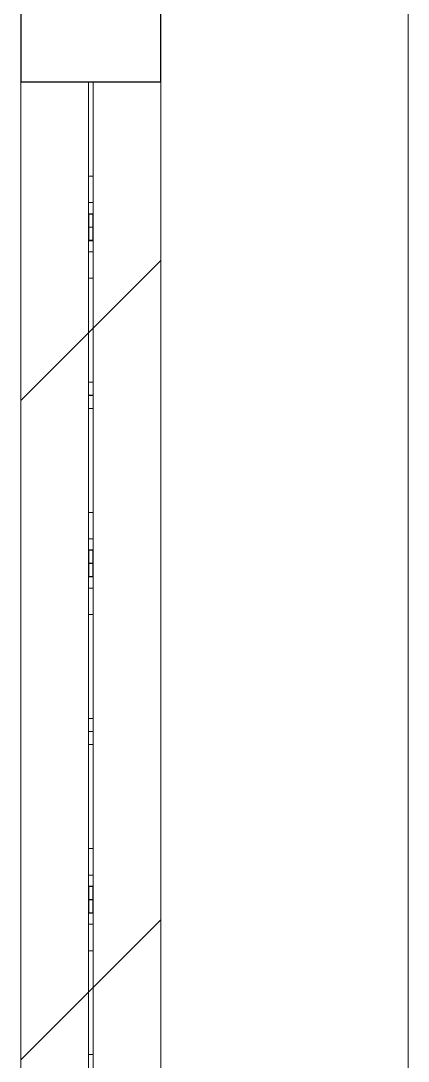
# Model space of a CAD drawing. Header units: millimetres. Extents: x -4948 to 42228, y -4856 to 69378.
# Drawn here: x -1136.3 to -970.3, y 20642 to 21088.3 of the extents above; entities that cross this region are included whole.
import ezdxf

# ---------------------------------------------------------------- set-up
doc = ezdxf.new("R2010")
doc.units = ezdxf.units.MM
doc.layers.add('A-FLOR', color=192, linetype='Continuous', lineweight=13)
doc.layers.add('A-GLAZ-CWMG', color=51, linetype='Continuous', lineweight=9)
pattern_1 = [(45, (0, 0), (-141.4214, 141.4214), [])]

# ---------------------------------------------------------------- blocks, each defined once
blk = doc.blocks.new('27ELB-RD-AR-0000-BIM_rvt-1-1 этаж отм_ _0_000 лотки')
at = {"layer": 'A-GLAZ-CWMG'}
h = blk.add_hatch(dxfattribs=at)
h.set_pattern_fill('FP_4', color=252, style=0, pattern_type=2)
h.set_pattern_definition(pattern_1)
h.paths.add_polyline_path([(-1136.26, 20953.53), (-1076.26, 20953.53), (-1076.26, 21045.99), (-1136.26, 21045.99), (-1136.26, 20988.45)], flags=0)
h = blk.add_hatch(dxfattribs=at)
h.set_pattern_fill('FP_3', color=252, style=0, pattern_type=2)
h.set_pattern_definition(pattern_1)
h.paths.add_polyline_path([(-1076.26, 20901.77), (-1076.26, 20953.53), (-1136.26, 20953.53), (-1136.26, 20901.77), (-1084.48, 20901.77)], flags=0)
h = blk.add_hatch(dxfattribs=at)
h.set_pattern_fill('FP_3', color=252, style=0, pattern_type=2)
h.set_pattern_definition(pattern_1)
h.paths.add_polyline_path([(-1076.26, 20665.09), (-1076.26, 20757.55), (-1136.26, 20757.55), (-1136.26, 20665.09), (-1084.48, 20665.09)], flags=0)
h = blk.add_hatch(dxfattribs=at)
h.set_pattern_fill('FP_4', color=252, style=0, pattern_type=2)
h.set_pattern_definition(pattern_1)
h.paths.add_polyline_path([(-1076.26, 20613.32), (-1076.26, 20665.09), (-1136.26, 20665.09), (-1136.26, 20613.32), (-1084.48, 20613.32)], flags=0)
at = {"layer": 'A-FLOR', "color": 252, "lineweight": 9}
blk.add_line((-970.26, 18605.6), (-970.26, 24778.6), dxfattribs=at)
at = {"layer": 'A-GLAZ-CWMG', "color": 252, "lineweight": 25}
for p, q in [((-1136.26, 21092.1), (-1136.26, 21062.1)), ((-1076.26, 21062.1), (-1076.26, 21092.1)), ((-1136.26, 21062.1), (-1076.26, 21062.1)), ((-1105.26, 21005.42), (-1107.26, 21005.42)), ((-1107.26, 21005.42), (-1107.26, 20999.76)), ((-1105.26, 20999.76), (-1105.26, 21005.42)), ((-1107.26, 20999.76), (-1107.26, 20994.1)), ((-1105.26, 20994.1), (-1105.26, 20999.76)), ((-1107.26, 20994.1), (-1105.26, 20994.1)), ((-1105.26, 20861.2), (-1107.26, 20861.2)), ((-1107.26, 20861.2), (-1107.26, 20855.54)), ((-1105.26, 20855.54), (-1105.26, 20861.2)), ((-1107.26, 20855.54), (-1107.26, 20849.88)), ((-1105.26, 20849.88), (-1105.26, 20855.54)), ((-1107.26, 20849.88), (-1105.26, 20849.88)), ((-1105.26, 20716.97), (-1107.26, 20716.97)), ((-1107.26, 20716.97), (-1107.26, 20711.32)), ((-1105.26, 20711.32), (-1105.26, 20716.97)), ((-1107.26, 20711.32), (-1107.26, 20705.66)), ((-1105.26, 20705.66), (-1105.26, 20711.32)), ((-1107.26, 20705.66), (-1105.26, 20705.66))]:
    blk.add_line(p, q, dxfattribs=at)
at = {"layer": 'A-GLAZ-CWMG', "color": 252}
for p, q in [((-1136.26, 21045.99), (-1136.26, 21062.1)), ((-1107.26, 20999.76), (-1107.26, 21062.1)), ((-1107.26, 20999.76), (-1107.26, 21062.1)), ((-1107.26, 20999.76), (-1107.26, 21062.1)), ((-1107.26, 20999.76), (-1107.26, 21062.1)), ((-1107.26, 21005.42), (-1107.26, 21062.1)), ((-1107.26, 21002.59), (-1107.26, 21062.1)), ((-1107.26, 21002.59), (-1107.26, 21062.1)), ((-1107.26, 21002.59), (-1107.26, 21062.1)), ((-1107.26, 20999.76), (-1107.26, 21062.1)), ((-1107.26, 20999.76), (-1107.26, 21062.1)), ((-1107.26, 20999.76), (-1107.26, 21062.1)), ((-1107.26, 20999.76), (-1107.26, 21062.1)), ((-1107.26, 21002.59), (-1107.26, 21062.1)), ((-1107.26, 21002.59), (-1107.26, 21062.1)), ((-1107.26, 21002.59), (-1107.26, 21062.1)), ((-1107.26, 21002.59), (-1107.26, 21062.1)), ((-1105.26, 21062.1), (-1105.26, 20999.76)), ((-1105.26, 21062.1), (-1105.26, 20999.76)), ((-1105.26, 21062.1), (-1105.26, 20999.76)), ((-1105.26, 21062.1), (-1105.26, 20999.76)), ((-1105.26, 21062.1), (-1105.26, 21005.42)), ((-1105.26, 21062.1), (-1105.26, 21002.59)), ((-1105.26, 21062.1), (-1105.26, 21002.59)), ((-1105.26, 21062.1), (-1105.26, 21002.59)), ((-1105.26, 21062.1), (-1105.26, 20999.76)), ((-1105.26, 21062.1), (-1105.26, 20999.76)), ((-1105.26, 21062.1), (-1105.26, 20999.76)), ((-1105.26, 21062.1), (-1105.26, 20999.76)), ((-1105.26, 21062.1), (-1105.26, 21002.59)), ((-1105.26, 21062.1), (-1105.26, 21002.59)), ((-1105.26, 21062.1), (-1105.26, 21002.59)), ((-1105.26, 21062.1), (-1105.26, 21002.59)), ((-1076.26, 21045.99), (-1076.26, 21062.1)), ((-1136.26, 20953.53), (-1136.26, 21045.99)), ((-1076.26, 20953.53), (-1076.26, 21045.99)), ((-1107.26, 21002.59), (-1107.26, 21021.65)), ((-1105.26, 21021.65), (-1107.26, 21021.65)), ((-1105.26, 21021.65), (-1105.26, 21002.59)), ((-1107.26, 21010.33), (-1105.26, 21010.33)), ((-1107.26, 21005.42), (-1105.26, 21005.42)), ((-1107.26, 21005.42), (-1105.26, 21005.42)), ((-1107.26, 21005.42), (-1105.26, 21005.42)), ((-1107.26, 21005.42), (-1105.26, 21005.42)), ((-1107.26, 21005.42), (-1105.26, 21005.42)), ((-1107.26, 21005.42), (-1105.26, 21005.42)), ((-1107.26, 21005.42), (-1105.26, 21005.42)), ((-1107.26, 21005.42), (-1105.26, 21005.42)), ((-1107.26, 20930.48), (-1107.26, 21002.59)), ((-1107.26, 20930.48), (-1107.26, 21002.59)), ((-1107.26, 20930.48), (-1107.26, 21002.59)), ((-1107.26, 20930.48), (-1107.26, 21002.59)), ((-1107.26, 20930.48), (-1107.26, 21002.59)), ((-1107.26, 20930.48), (-1107.26, 21002.59)), ((-1107.26, 20930.48), (-1107.26, 21002.59)), ((-1107.26, 20930.48), (-1107.26, 21002.59)), ((-1105.26, 21002.59), (-1105.26, 20930.48)), ((-1105.26, 21002.59), (-1105.26, 20930.48)), ((-1105.26, 21002.59), (-1105.26, 20930.48)), ((-1105.26, 21002.59), (-1105.26, 20930.48)), ((-1105.26, 21002.59), (-1105.26, 20930.48)), ((-1105.26, 21002.59), (-1105.26, 20930.48)), ((-1105.26, 21002.59), (-1105.26, 20930.48)), ((-1105.26, 21002.59), (-1105.26, 20930.48)), ((-1105.26, 20999.84), (-1107.26, 20999.84)), ((-1107.26, 20999.84), (-1107.26, 20994.18)), ((-1105.26, 20999.84), (-1107.26, 20999.84)), ((-1107.26, 20999.84), (-1107.26, 20994.18)), ((-1105.26, 20999.84), (-1107.26, 20999.84)), ((-1107.26, 20999.84), (-1107.26, 20994.18)), ((-1105.26, 20999.84), (-1107.26, 20999.84)), ((-1107.26, 20999.84), (-1107.26, 20994.18)), ((-1105.26, 20999.84), (-1107.26, 20999.84)), ((-1107.26, 20999.84), (-1107.26, 20994.18)), ((-1105.26, 20999.84), (-1107.26, 20999.84)), ((-1107.26, 20999.84), (-1107.26, 20994.18)), ((-1105.26, 20999.84), (-1107.26, 20999.84)), ((-1107.26, 20999.84), (-1107.26, 20994.18)), ((-1105.26, 20999.84), (-1107.26, 20999.84)), ((-1107.26, 20999.84), (-1107.26, 20994.18)), ((-1105.26, 20999.76), (-1107.26, 20999.76)), ((-1105.26, 20999.76), (-1107.26, 20999.76)), ((-1105.26, 20999.76), (-1107.26, 20999.76)), ((-1105.26, 20999.76), (-1107.26, 20999.76)), ((-1105.26, 20999.76), (-1107.26, 20999.76)), ((-1105.26, 20999.76), (-1107.26, 20999.76)), ((-1105.26, 20999.76), (-1107.26, 20999.76)), ((-1105.26, 20999.76), (-1107.26, 20999.76)), ((-1105.26, 20999.76), (-1107.26, 20999.76)), ((-1107.26, 20999.76), (-1107.26, 20994.1)), ((-1105.26, 20994.18), (-1105.26, 20999.84)), ((-1105.26, 20994.18), (-1105.26, 20999.84)), ((-1105.26, 20994.18), (-1105.26, 20999.84)), ((-1105.26, 20994.18), (-1105.26, 20999.84)), ((-1105.26, 20994.18), (-1105.26, 20999.84)), ((-1105.26, 20994.18), (-1105.26, 20999.84)), ((-1105.26, 20994.18), (-1105.26, 20999.84)), ((-1105.26, 20994.18), (-1105.26, 20999.84)), ((-1105.26, 20994.1), (-1105.26, 20999.76)), ((-1107.26, 20994.18), (-1105.26, 20994.18)), ((-1107.26, 20927.65), (-1107.26, 20994.18)), ((-1107.26, 20994.18), (-1105.26, 20994.18)), ((-1107.26, 20927.65), (-1107.26, 20994.18)), ((-1107.26, 20994.18), (-1105.26, 20994.18)), ((-1107.26, 20927.65), (-1107.26, 20994.18)), ((-1107.26, 20994.18), (-1105.26, 20994.18)), ((-1107.26, 20927.65), (-1107.26, 20994.18)), ((-1107.26, 20994.18), (-1105.26, 20994.18)), ((-1107.26, 20927.65), (-1107.26, 20994.18)), ((-1107.26, 20994.18), (-1105.26, 20994.18)), ((-1107.26, 20927.65), (-1107.26, 20994.18)), ((-1107.26, 20994.18), (-1105.26, 20994.18)), ((-1107.26, 20927.65), (-1107.26, 20994.18)), ((-1107.26, 20994.18), (-1105.26, 20994.18)), ((-1107.26, 20927.65), (-1107.26, 20994.18)), ((-1107.26, 20994.1), (-1105.26, 20994.1)), ((-1107.26, 20977.87), (-1107.26, 20994.1)), ((-1105.26, 20994.18), (-1105.26, 20927.65)), ((-1105.26, 20994.18), (-1105.26, 20927.65)), ((-1105.26, 20994.18), (-1105.26, 20927.65)), ((-1105.26, 20994.18), (-1105.26, 20927.65)), ((-1105.26, 20994.18), (-1105.26, 20927.65)), ((-1105.26, 20994.18), (-1105.26, 20927.65)), ((-1105.26, 20994.18), (-1105.26, 20927.65)), ((-1105.26, 20994.18), (-1105.26, 20927.65)), ((-1105.26, 20994.1), (-1105.26, 20977.87)), ((-1105.26, 20989.19), (-1107.26, 20989.19)), ((-1107.26, 20977.87), (-1105.26, 20977.87)), ((-1136.26, 20901.77), (-1136.26, 20953.53)), ((-1076.26, 20901.77), (-1076.26, 20953.53)), ((-1107.26, 20933.31), (-1105.26, 20933.31)), ((-1107.26, 20933.31), (-1105.26, 20933.31)), ((-1107.26, 20933.31), (-1105.26, 20933.31)), ((-1107.26, 20933.31), (-1105.26, 20933.31)), ((-1107.26, 20933.31), (-1105.26, 20933.31)), ((-1107.26, 20933.31), (-1105.26, 20933.31)), ((-1107.26, 20933.31), (-1105.26, 20933.31)), ((-1107.26, 20933.31), (-1105.26, 20933.31)), ((-1107.26, 20861.2), (-1107.26, 20930.48)), ((-1107.26, 20858.37), (-1107.26, 20930.48)), ((-1107.26, 20858.37), (-1107.26, 20930.48)), ((-1107.26, 20858.37), (-1107.26, 20930.48)), ((-1107.26, 20858.37), (-1107.26, 20930.48)), ((-1107.26, 20858.37), (-1107.26, 20930.48)), ((-1107.26, 20858.37), (-1107.26, 20930.48)), ((-1107.26, 20858.37), (-1107.26, 20930.48)), ((-1105.26, 20930.48), (-1105.26, 20861.2)), ((-1105.26, 20930.48), (-1105.26, 20858.37)), ((-1105.26, 20930.48), (-1105.26, 20858.37)), ((-1105.26, 20930.48), (-1105.26, 20858.37)), ((-1105.26, 20930.48), (-1105.26, 20858.37)), ((-1105.26, 20930.48), (-1105.26, 20858.37)), ((-1105.26, 20930.48), (-1105.26, 20858.37)), ((-1105.26, 20930.48), (-1105.26, 20858.37)), ((-1105.26, 20927.72), (-1107.26, 20927.72)), ((-1107.26, 20927.72), (-1107.26, 20922.07)), ((-1105.26, 20927.72), (-1107.26, 20927.72)), ((-1107.26, 20927.72), (-1107.26, 20922.07)), ((-1105.26, 20927.72), (-1107.26, 20927.72)), ((-1107.26, 20927.72), (-1107.26, 20922.07)), ((-1105.26, 20927.72), (-1107.26, 20927.72)), ((-1107.26, 20927.72), (-1107.26, 20922.07)), ((-1105.26, 20927.72), (-1107.26, 20927.72)), ((-1107.26, 20927.72), (-1107.26, 20922.07)), ((-1105.26, 20927.72), (-1107.26, 20927.72)), ((-1107.26, 20927.72), (-1107.26, 20922.07)), ((-1105.26, 20927.72), (-1107.26, 20927.72)), ((-1107.26, 20927.72), (-1107.26, 20922.07)), ((-1105.26, 20927.72), (-1107.26, 20927.72)), ((-1107.26, 20927.72), (-1107.26, 20922.07)), ((-1105.26, 20927.65), (-1107.26, 20927.65)), ((-1105.26, 20927.65), (-1107.26, 20927.65)), ((-1105.26, 20927.65), (-1107.26, 20927.65)), ((-1105.26, 20927.65), (-1107.26, 20927.65)), ((-1105.26, 20927.65), (-1107.26, 20927.65)), ((-1105.26, 20927.65), (-1107.26, 20927.65)), ((-1105.26, 20927.65), (-1107.26, 20927.65)), ((-1105.26, 20927.65), (-1107.26, 20927.65)), ((-1105.26, 20922.07), (-1105.26, 20927.72)), ((-1105.26, 20922.07), (-1105.26, 20927.72)), ((-1105.26, 20922.07), (-1105.26, 20927.72)), ((-1105.26, 20922.07), (-1105.26, 20927.72)), ((-1105.26, 20922.07), (-1105.26, 20927.72)), ((-1105.26, 20922.07), (-1105.26, 20927.72)), ((-1105.26, 20922.07), (-1105.26, 20927.72)), ((-1105.26, 20922.07), (-1105.26, 20927.72)), ((-1107.26, 20922.07), (-1105.26, 20922.07)), ((-1107.26, 20855.54), (-1107.26, 20922.07)), ((-1107.26, 20922.07), (-1105.26, 20922.07)), ((-1107.26, 20855.54), (-1107.26, 20922.07)), ((-1107.26, 20922.07), (-1105.26, 20922.07)), ((-1107.26, 20855.54), (-1107.26, 20922.07)), ((-1107.26, 20922.07), (-1105.26, 20922.07)), ((-1107.26, 20855.54), (-1107.26, 20922.07)), ((-1107.26, 20922.07), (-1105.26, 20922.07)), ((-1107.26, 20855.54), (-1107.26, 20922.07)), ((-1107.26, 20922.07), (-1105.26, 20922.07)), ((-1107.26, 20855.54), (-1107.26, 20922.07)), ((-1107.26, 20922.07), (-1105.26, 20922.07)), ((-1107.26, 20855.54), (-1107.26, 20922.07)), ((-1107.26, 20922.07), (-1105.26, 20922.07)), ((-1107.26, 20855.54), (-1107.26, 20922.07)), ((-1105.26, 20922.07), (-1105.26, 20855.54)), ((-1105.26, 20922.07), (-1105.26, 20855.54)), ((-1105.26, 20922.07), (-1105.26, 20855.54)), ((-1105.26, 20922.07), (-1105.26, 20855.54)), ((-1105.26, 20922.07), (-1105.26, 20855.54)), ((-1105.26, 20922.07), (-1105.26, 20855.54)), ((-1105.26, 20922.07), (-1105.26, 20855.54)), ((-1105.26, 20922.07), (-1105.26, 20855.54)), ((-1136.26, 20809.31), (-1136.26, 20901.77)), ((-1076.26, 20809.31), (-1076.26, 20901.77)), ((-1107.26, 20858.37), (-1107.26, 20877.42)), ((-1105.26, 20877.42), (-1107.26, 20877.42)), ((-1105.26, 20877.42), (-1105.26, 20858.37)), ((-1107.26, 20866.11), (-1105.26, 20866.11)), ((-1107.26, 20861.2), (-1105.26, 20861.2)), ((-1107.26, 20861.2), (-1105.26, 20861.2)), ((-1107.26, 20861.2), (-1105.26, 20861.2)), ((-1107.26, 20861.2), (-1105.26, 20861.2)), ((-1107.26, 20861.2), (-1105.26, 20861.2)), ((-1107.26, 20861.2), (-1105.26, 20861.2)), ((-1107.26, 20861.2), (-1105.26, 20861.2)), ((-1107.26, 20861.2), (-1105.26, 20861.2)), ((-1107.26, 20786.26), (-1107.26, 20858.37)), ((-1107.26, 20786.26), (-1107.26, 20858.37)), ((-1107.26, 20786.26), (-1107.26, 20858.37)), ((-1107.26, 20786.26), (-1107.26, 20858.37)), ((-1107.26, 20786.26), (-1107.26, 20858.37)), ((-1107.26, 20786.26), (-1107.26, 20858.37)), ((-1107.26, 20786.26), (-1107.26, 20858.37)), ((-1107.26, 20786.26), (-1107.26, 20858.37)), ((-1105.26, 20855.61), (-1107.26, 20855.61)), ((-1107.26, 20855.61), (-1107.26, 20849.96)), ((-1105.26, 20855.61), (-1107.26, 20855.61)), ((-1107.26, 20855.61), (-1107.26, 20849.96)), ((-1105.26, 20855.61), (-1107.26, 20855.61)), ((-1107.26, 20855.61), (-1107.26, 20849.96)), ((-1105.26, 20855.61), (-1107.26, 20855.61)), ((-1107.26, 20855.61), (-1107.26, 20849.96)), ((-1105.26, 20855.61), (-1107.26, 20855.61)), ((-1107.26, 20855.61), (-1107.26, 20849.96)), ((-1105.26, 20855.61), (-1107.26, 20855.61)), ((-1107.26, 20855.61), (-1107.26, 20849.96)), ((-1105.26, 20855.61), (-1107.26, 20855.61)), ((-1107.26, 20855.61), (-1107.26, 20849.96)), ((-1105.26, 20855.61), (-1107.26, 20855.61)), ((-1107.26, 20855.61), (-1107.26, 20849.96)), ((-1105.26, 20855.54), (-1107.26, 20855.54)), ((-1105.26, 20855.54), (-1107.26, 20855.54)), ((-1105.26, 20855.54), (-1107.26, 20855.54)), ((-1105.26, 20855.54), (-1107.26, 20855.54)), ((-1105.26, 20855.54), (-1107.26, 20855.54)), ((-1105.26, 20855.54), (-1107.26, 20855.54)), ((-1105.26, 20855.54), (-1107.26, 20855.54)), ((-1105.26, 20855.54), (-1107.26, 20855.54)), ((-1105.26, 20855.54), (-1107.26, 20855.54)), ((-1107.26, 20855.54), (-1107.26, 20849.88)), ((-1105.26, 20858.37), (-1105.26, 20786.26)), ((-1105.26, 20858.37), (-1105.26, 20786.26)), ((-1105.26, 20858.37), (-1105.26, 20786.26)), ((-1105.26, 20858.37), (-1105.26, 20786.26)), ((-1105.26, 20858.37), (-1105.26, 20786.26)), ((-1105.26, 20858.37), (-1105.26, 20786.26)), ((-1105.26, 20858.37), (-1105.26, 20786.26)), ((-1105.26, 20858.37), (-1105.26, 20786.26)), ((-1105.26, 20849.96), (-1105.26, 20855.61)), ((-1105.26, 20849.96), (-1105.26, 20855.61)), ((-1105.26, 20849.96), (-1105.26, 20855.61)), ((-1105.26, 20849.96), (-1105.26, 20855.61)), ((-1105.26, 20849.96), (-1105.26, 20855.61)), ((-1105.26, 20849.96), (-1105.26, 20855.61)), ((-1105.26, 20849.96), (-1105.26, 20855.61)), ((-1105.26, 20849.96), (-1105.26, 20855.61)), ((-1105.26, 20849.88), (-1105.26, 20855.54)), ((-1107.26, 20849.96), (-1105.26, 20849.96)), ((-1107.26, 20783.43), (-1107.26, 20849.96)), ((-1107.26, 20849.96), (-1105.26, 20849.96)), ((-1107.26, 20783.43), (-1107.26, 20849.96)), ((-1107.26, 20849.96), (-1105.26, 20849.96)), ((-1107.26, 20783.43), (-1107.26, 20849.96)), ((-1107.26, 20849.96), (-1105.26, 20849.96)), ((-1107.26, 20783.43), (-1107.26, 20849.96)), ((-1107.26, 20849.96), (-1105.26, 20849.96)), ((-1107.26, 20783.43), (-1107.26, 20849.96)), ((-1107.26, 20849.96), (-1105.26, 20849.96)), ((-1107.26, 20783.43), (-1107.26, 20849.96)), ((-1107.26, 20849.96), (-1105.26, 20849.96)), ((-1107.26, 20783.43), (-1107.26, 20849.96)), ((-1107.26, 20849.96), (-1105.26, 20849.96)), ((-1107.26, 20783.43), (-1107.26, 20849.96)), ((-1107.26, 20849.88), (-1105.26, 20849.88)), ((-1107.26, 20833.65), (-1107.26, 20849.88)), ((-1105.26, 20849.96), (-1105.26, 20783.43)), ((-1105.26, 20849.96), (-1105.26, 20783.43)), ((-1105.26, 20849.96), (-1105.26, 20783.43)), ((-1105.26, 20849.96), (-1105.26, 20783.43)), ((-1105.26, 20849.96), (-1105.26, 20783.43)), ((-1105.26, 20849.96), (-1105.26, 20783.43)), ((-1105.26, 20849.96), (-1105.26, 20783.43)), ((-1105.26, 20849.96), (-1105.26, 20783.43)), ((-1105.26, 20849.88), (-1105.26, 20833.65)), ((-1105.26, 20844.97), (-1107.26, 20844.97)), ((-1107.26, 20833.65), (-1105.26, 20833.65)), ((-1136.26, 20757.55), (-1136.26, 20809.31)), ((-1076.26, 20757.55), (-1076.26, 20809.31)), ((-1107.26, 20789.08), (-1105.26, 20789.08)), ((-1107.26, 20789.08), (-1105.26, 20789.08)), ((-1107.26, 20789.08), (-1105.26, 20789.08)), ((-1107.26, 20789.08), (-1105.26, 20789.08)), ((-1107.26, 20789.08), (-1105.26, 20789.08)), ((-1107.26, 20789.08), (-1105.26, 20789.08)), ((-1107.26, 20789.08), (-1105.26, 20789.08)), ((-1107.26, 20789.08), (-1105.26, 20789.08)), ((-1107.26, 20716.97), (-1107.26, 20786.26)), ((-1107.26, 20714.15), (-1107.26, 20786.26)), ((-1107.26, 20714.15), (-1107.26, 20786.26)), ((-1107.26, 20714.15), (-1107.26, 20786.26)), ((-1107.26, 20714.15), (-1107.26, 20786.26)), ((-1107.26, 20714.15), (-1107.26, 20786.26)), ((-1107.26, 20714.15), (-1107.26, 20786.26)), ((-1107.26, 20714.15), (-1107.26, 20786.26)), ((-1105.26, 20783.5), (-1107.26, 20783.5)), ((-1107.26, 20783.5), (-1107.26, 20777.85)), ((-1105.26, 20783.5), (-1107.26, 20783.5)), ((-1107.26, 20783.5), (-1107.26, 20777.85)), ((-1105.26, 20783.5), (-1107.26, 20783.5)), ((-1107.26, 20783.5), (-1107.26, 20777.85)), ((-1105.26, 20783.5), (-1107.26, 20783.5)), ((-1107.26, 20783.5), (-1107.26, 20777.85)), ((-1105.26, 20783.5), (-1107.26, 20783.5)), ((-1107.26, 20783.5), (-1107.26, 20777.85)), ((-1105.26, 20783.5), (-1107.26, 20783.5)), ((-1107.26, 20783.5), (-1107.26, 20777.85)), ((-1105.26, 20783.5), (-1107.26, 20783.5)), ((-1107.26, 20783.5), (-1107.26, 20777.85)), ((-1105.26, 20783.5), (-1107.26, 20783.5)), ((-1107.26, 20783.5), (-1107.26, 20777.85)), ((-1105.26, 20783.43), (-1107.26, 20783.43)), ((-1105.26, 20783.43), (-1107.26, 20783.43)), ((-1105.26, 20783.43), (-1107.26, 20783.43)), ((-1105.26, 20783.43), (-1107.26, 20783.43)), ((-1105.26, 20783.43), (-1107.26, 20783.43)), ((-1105.26, 20783.43), (-1107.26, 20783.43)), ((-1105.26, 20783.43), (-1107.26, 20783.43)), ((-1105.26, 20783.43), (-1107.26, 20783.43)), ((-1105.26, 20786.26), (-1105.26, 20716.97)), ((-1105.26, 20786.26), (-1105.26, 20714.15)), ((-1105.26, 20786.26), (-1105.26, 20714.15)), ((-1105.26, 20786.26), (-1105.26, 20714.15)), ((-1105.26, 20786.26), (-1105.26, 20714.15)), ((-1105.26, 20786.26), (-1105.26, 20714.15)), ((-1105.26, 20786.26), (-1105.26, 20714.15)), ((-1105.26, 20786.26), (-1105.26, 20714.15)), ((-1105.26, 20777.85), (-1105.26, 20783.5)), ((-1105.26, 20777.85), (-1105.26, 20783.5)), ((-1105.26, 20777.85), (-1105.26, 20783.5)), ((-1105.26, 20777.85), (-1105.26, 20783.5)), ((-1105.26, 20777.85), (-1105.26, 20783.5)), ((-1105.26, 20777.85), (-1105.26, 20783.5)), ((-1105.26, 20777.85), (-1105.26, 20783.5)), ((-1105.26, 20777.85), (-1105.26, 20783.5)), ((-1107.26, 20777.85), (-1105.26, 20777.85)), ((-1107.26, 20711.32), (-1107.26, 20777.85)), ((-1107.26, 20777.85), (-1105.26, 20777.85)), ((-1107.26, 20711.32), (-1107.26, 20777.85)), ((-1107.26, 20777.85), (-1105.26, 20777.85)), ((-1107.26, 20711.32), (-1107.26, 20777.85)), ((-1107.26, 20777.85), (-1105.26, 20777.85)), ((-1107.26, 20711.32), (-1107.26, 20777.85)), ((-1107.26, 20777.85), (-1105.26, 20777.85)), ((-1107.26, 20711.32), (-1107.26, 20777.85)), ((-1107.26, 20777.85), (-1105.26, 20777.85)), ((-1107.26, 20711.32), (-1107.26, 20777.85)), ((-1107.26, 20777.85), (-1105.26, 20777.85)), ((-1107.26, 20711.32), (-1107.26, 20777.85)), ((-1107.26, 20777.85), (-1105.26, 20777.85)), ((-1107.26, 20711.32), (-1107.26, 20777.85)), ((-1105.26, 20777.85), (-1105.26, 20711.32)), ((-1105.26, 20777.85), (-1105.26, 20711.32)), ((-1105.26, 20777.85), (-1105.26, 20711.32)), ((-1105.26, 20777.85), (-1105.26, 20711.32)), ((-1105.26, 20777.85), (-1105.26, 20711.32)), ((-1105.26, 20777.85), (-1105.26, 20711.32)), ((-1105.26, 20777.85), (-1105.26, 20711.32)), ((-1105.26, 20777.85), (-1105.26, 20711.32)), ((-1136.26, 20665.09), (-1136.26, 20757.55)), ((-1076.26, 20665.09), (-1076.26, 20757.55)), ((-1107.26, 20714.15), (-1107.26, 20733.2)), ((-1105.26, 20733.2), (-1107.26, 20733.2)), ((-1105.26, 20733.2), (-1105.26, 20714.15)), ((-1107.26, 20721.89), (-1105.26, 20721.89)), ((-1107.26, 20716.97), (-1105.26, 20716.97)), ((-1107.26, 20716.97), (-1105.26, 20716.97)), ((-1107.26, 20716.97), (-1105.26, 20716.97)), ((-1107.26, 20716.97), (-1105.26, 20716.97)), ((-1107.26, 20716.97), (-1105.26, 20716.97)), ((-1107.26, 20716.97), (-1105.26, 20716.97)), ((-1107.26, 20716.97), (-1105.26, 20716.97)), ((-1107.26, 20716.97), (-1105.26, 20716.97)), ((-1107.26, 20642.03), (-1107.26, 20714.15)), ((-1107.26, 20642.03), (-1107.26, 20714.15)), ((-1107.26, 20642.03), (-1107.26, 20714.15)), ((-1107.26, 20642.03), (-1107.26, 20714.15)), ((-1107.26, 20642.03), (-1107.26, 20714.15)), ((-1107.26, 20642.03), (-1107.26, 20714.15)), ((-1107.26, 20642.03), (-1107.26, 20714.15)), ((-1107.26, 20642.03), (-1107.26, 20714.15)), ((-1105.26, 20711.39), (-1107.26, 20711.39)), ((-1107.26, 20711.39), (-1107.26, 20705.74)), ((-1105.26, 20711.39), (-1107.26, 20711.39)), ((-1107.26, 20711.39), (-1107.26, 20705.74)), ((-1105.26, 20711.39), (-1107.26, 20711.39)), ((-1107.26, 20711.39), (-1107.26, 20705.74)), ((-1105.26, 20711.39), (-1107.26, 20711.39)), ((-1107.26, 20711.39), (-1107.26, 20705.74)), ((-1105.26, 20711.39), (-1107.26, 20711.39)), ((-1107.26, 20711.39), (-1107.26, 20705.74)), ((-1105.26, 20711.39), (-1107.26, 20711.39)), ((-1107.26, 20711.39), (-1107.26, 20705.74)), ((-1105.26, 20711.39), (-1107.26, 20711.39)), ((-1107.26, 20711.39), (-1107.26, 20705.74)), ((-1105.26, 20711.39), (-1107.26, 20711.39)), ((-1107.26, 20711.39), (-1107.26, 20705.74)), ((-1105.26, 20711.32), (-1107.26, 20711.32)), ((-1105.26, 20711.32), (-1107.26, 20711.32)), ((-1105.26, 20711.32), (-1107.26, 20711.32)), ((-1105.26, 20711.32), (-1107.26, 20711.32)), ((-1105.26, 20711.32), (-1107.26, 20711.32)), ((-1105.26, 20711.32), (-1107.26, 20711.32)), ((-1105.26, 20711.32), (-1107.26, 20711.32)), ((-1105.26, 20711.32), (-1107.26, 20711.32)), ((-1105.26, 20711.32), (-1107.26, 20711.32)), ((-1107.26, 20711.32), (-1107.26, 20705.66)), ((-1105.26, 20714.15), (-1105.26, 20642.03)), ((-1105.26, 20714.15), (-1105.26, 20642.03)), ((-1105.26, 20714.15), (-1105.26, 20642.03)), ((-1105.26, 20714.15), (-1105.26, 20642.03)), ((-1105.26, 20714.15), (-1105.26, 20642.03)), ((-1105.26, 20714.15), (-1105.26, 20642.03)), ((-1105.26, 20714.15), (-1105.26, 20642.03)), ((-1105.26, 20714.15), (-1105.26, 20642.03)), ((-1105.26, 20705.74), (-1105.26, 20711.39)), ((-1105.26, 20705.74), (-1105.26, 20711.39)), ((-1105.26, 20705.74), (-1105.26, 20711.39)), ((-1105.26, 20705.74), (-1105.26, 20711.39)), ((-1105.26, 20705.74), (-1105.26, 20711.39)), ((-1105.26, 20705.74), (-1105.26, 20711.39)), ((-1105.26, 20705.74), (-1105.26, 20711.39)), ((-1105.26, 20705.74), (-1105.26, 20711.39)), ((-1105.26, 20705.66), (-1105.26, 20711.32)), ((-1107.26, 20705.74), (-1105.26, 20705.74)), ((-1107.26, 20639.21), (-1107.26, 20705.74)), ((-1107.26, 20705.74), (-1105.26, 20705.74)), ((-1107.26, 20639.21), (-1107.26, 20705.74)), ((-1107.26, 20705.74), (-1105.26, 20705.74)), ((-1107.26, 20639.21), (-1107.26, 20705.74)), ((-1107.26, 20705.74), (-1105.26, 20705.74)), ((-1107.26, 20639.21), (-1107.26, 20705.74)), ((-1107.26, 20705.74), (-1105.26, 20705.74)), ((-1107.26, 20639.21), (-1107.26, 20705.74)), ((-1107.26, 20705.74), (-1105.26, 20705.74)), ((-1107.26, 20639.21), (-1107.26, 20705.74)), ((-1107.26, 20705.74), (-1105.26, 20705.74)), ((-1107.26, 20639.21), (-1107.26, 20705.74)), ((-1107.26, 20705.74), (-1105.26, 20705.74)), ((-1107.26, 20639.21), (-1107.26, 20705.74)), ((-1107.26, 20705.66), (-1105.26, 20705.66)), ((-1107.26, 20689.43), (-1107.26, 20705.66)), ((-1105.26, 20705.74), (-1105.26, 20639.21)), ((-1105.26, 20705.74), (-1105.26, 20639.21)), ((-1105.26, 20705.74), (-1105.26, 20639.21)), ((-1105.26, 20705.74), (-1105.26, 20639.21)), ((-1105.26, 20705.74), (-1105.26, 20639.21)), ((-1105.26, 20705.74), (-1105.26, 20639.21)), ((-1105.26, 20705.74), (-1105.26, 20639.21)), ((-1105.26, 20705.74), (-1105.26, 20639.21)), ((-1105.26, 20705.66), (-1105.26, 20689.43)), ((-1105.26, 20700.75), (-1107.26, 20700.75)), ((-1107.26, 20689.43), (-1105.26, 20689.43)), ((-1136.26, 20613.32), (-1136.26, 20665.09)), ((-1076.26, 20613.32), (-1076.26, 20665.09)), ((-1107.26, 20644.86), (-1105.26, 20644.86)), ((-1107.26, 20644.86), (-1105.26, 20644.86)), ((-1107.26, 20644.86), (-1105.26, 20644.86)), ((-1107.26, 20644.86), (-1105.26, 20644.86)), ((-1107.26, 20644.86), (-1105.26, 20644.86)), ((-1107.26, 20644.86), (-1105.26, 20644.86)), ((-1107.26, 20644.86), (-1105.26, 20644.86)), ((-1107.26, 20644.86), (-1105.26, 20644.86))]:
    blk.add_line(p, q, dxfattribs=at)

msp = doc.modelspace()

# ---------------------------------------------------------------- block references
at = {"lineweight": 5}
msp.add_blockref('27ELB-RD-AR-0000-BIM_rvt-1-1 этаж отм_ _0_000 лотки', (0, 0), dxfattribs=at)

doc.saveas('drawing.dxf')
